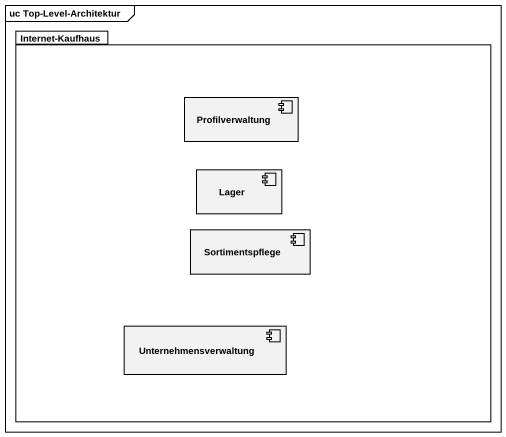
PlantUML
@startuml
mainframe uc Top-Level-Architektur
package "Internet-Kaufhaus" as Internet_Kaufhaus {
  component Profilverwaltung
  component Lager
  component Sortimentspflege
  component Unternehmensverwaltung
}
@enduml
